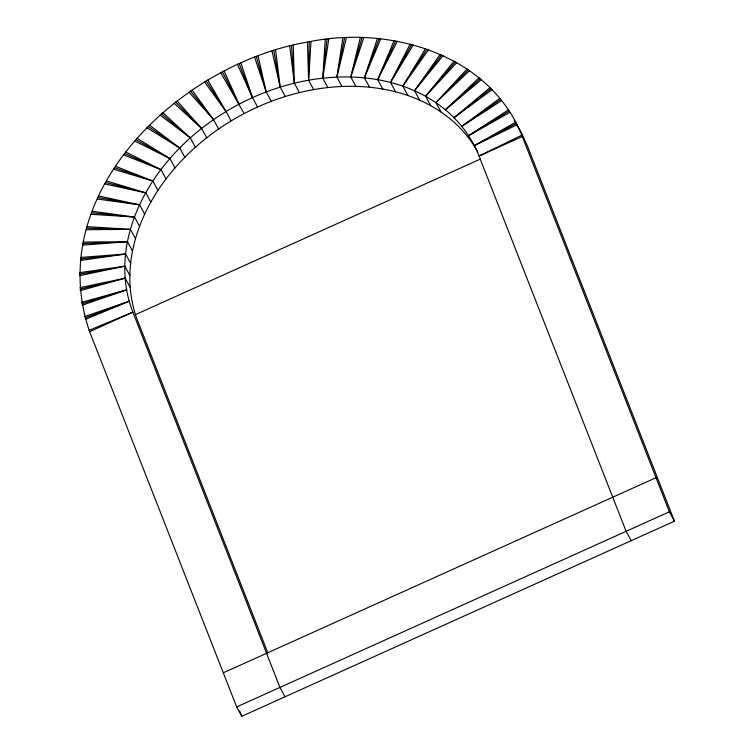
<?xml version="1.0" encoding="UTF-8"?>
<svg xmlns="http://www.w3.org/2000/svg" width="754" height="754" viewBox="0 0 754 754"><rect width="100%" height="100%" fill="white"/><g stroke="black" fill="none" stroke-linecap="round" stroke-linejoin="round"><path stroke-width="1.13" d="M309.244 41.743C181.214 62.78 41.979 192.581 89.613 331.675L236.671 706.932L241.751 716.3L674.453 521.184L669.382 511.806L522.315 136.549C490.241 54.109 389.79 25.231 309.244 41.743L308.593 80.216L313.664 89.585M311.025 41.489L308.593 80.216L307.472 42.111M325.228 39.444L322.797 78.171L327.867 87.539M327 39.189L322.797 78.171L328.763 39.057M342.863 37.973L336.897 77.096L341.967 86.465M344.625 37.841L336.897 77.096L346.369 37.823M360.271 37.709L350.808 76.983L355.879 86.352M362.014 37.7L350.808 76.983L363.72 37.804M377.349 38.661L364.436 77.841L369.507 87.21M379.055 38.774L364.436 77.841L380.713 39.001M393.984 40.82L377.707 79.66L382.787 89.029M395.643 41.046L377.707 79.66L397.245 41.395M410.082 44.166L390.544 82.431L395.614 91.8M411.684 44.514L390.544 82.431L413.22 44.976M425.529 48.69L402.843 86.145L407.923 95.513M427.066 49.151L402.843 86.145L428.536 49.726M440.242 54.345L414.559 90.763L419.629 100.131M441.712 54.929L414.559 90.763L443.088 55.617M454.125 61.112L425.605 96.267L430.675 105.635M455.51 61.8L425.605 96.267L456.801 62.601M467.103 68.953L435.906 102.619L440.977 111.988M468.394 69.745L435.906 102.619L469.582 70.64M481.354 79.698L445.407 109.782L479.082 77.803M445.407 109.782L480.27 78.699M492.042 89.698L454.049 117.718L489.996 87.624M454.049 117.718L491.071 88.614M501.58 100.593L461.778 126.361L499.77 98.35M461.778 126.361L500.731 99.424M509.921 112.308L468.554 135.682L508.356 109.905M468.554 135.682L509.195 111.074M516.999 124.778L474.323 145.597L515.689 122.233M474.323 145.597L516.405 123.468M521.73 135.239L479.044 156.059A190.215 146.106 -28.4 0 0 252.486 97.652L237.444 64.354M89.613 331.675L132.883 312.156A190.215 146.106 -28.4 0 1 252.486 97.652L240.837 62.827M522.315 136.549L479.044 156.059L626.112 531.325L631.183 540.693M135.211 314.738L480.449 159.056M223.307 672.813L656.008 477.697M236.671 706.932L669.382 511.806M85.494 319.357L129.217 301.214L84.712 316.567M89.151 330.299L132.883 312.156L279.941 687.422L285.021 696.79M85.032 317.99L129.217 301.214M82.139 305.21L126.644 289.847L81.639 302.326M81.818 303.787L126.644 289.847M80.169 290.62L125.183 278.151L130.254 287.519M79.981 289.159L125.183 278.151L79.943 287.66M79.585 275.681L124.825 266.171L129.905 275.54M79.547 274.183L124.825 266.171L79.641 272.665M80.405 260.488L125.598 253.994L130.668 263.372M80.499 258.971L125.598 253.994L80.735 257.434M82.61 245.135L127.473 241.704L132.544 251.073M82.846 243.599L127.473 241.704L83.213 242.053M86.192 229.716L130.442 229.357L135.522 238.726M86.569 228.17L130.442 229.357L87.078 226.634M91.13 214.315L134.504 217.048L139.584 226.417M91.639 212.779L134.504 217.048L92.28 211.252M97.398 199.047L139.622 204.834L144.693 214.211M98.039 197.52L139.622 204.834L98.802 196.012M104.947 183.985L145.767 192.807L150.838 202.176M105.711 182.487L145.767 192.807L106.606 181.017M113.731 169.235L152.892 181.035L157.963 190.404M114.627 167.765L152.892 181.035L115.635 166.332M123.703 154.89L160.97 169.593L166.04 178.962M124.712 153.458L160.97 169.593L125.833 152.082M134.806 141.026L169.933 158.538L175.003 167.916M135.927 139.65L169.933 158.538L137.153 138.331M146.955 127.746L179.735 147.963L184.815 157.332M148.18 126.418L179.735 147.963L149.509 125.164M160.093 115.117L190.319 137.907L195.399 147.275M161.413 113.854L190.319 137.907L162.826 112.676M174.117 103.213L201.62 128.453L206.69 137.822M175.531 102.035L201.62 128.453L177.03 100.932M188.971 92.129L213.561 119.641L218.632 129.019M190.46 91.027L213.561 119.641L192.025 90.018M204.532 81.913L226.068 111.545L231.148 120.913M206.096 80.904L226.068 111.545L207.718 79.981M514.275 120.442L514.991 121.677M515.566 122.676L521.485 132.836L527.395 145.918L674.453 521.184M220.724 72.638L244.145 113.571M299.442 92.572L294.371 83.204L289.706 45.966M285.295 96.493L280.224 87.125L272.034 50.98M271.308 101.319L266.237 91.95L254.579 57.125M257.566 107.021L252.486 97.652L239.122 63.543M222.355 71.724L239.075 104.193L224.023 70.904M267.793 652.832L137.954 321.534A190.215 146.106 -28.4 0 1 248.801 111.187A190.215 146.106 -28.4 0 1 477.772 151.931M239.659 710.965L241.751 716.3M256.303 56.409L266.237 91.95L258.047 55.805M273.787 50.377L280.224 87.125L275.559 49.887M291.468 45.476L294.371 83.204L293.249 45.108"/></g></svg>
